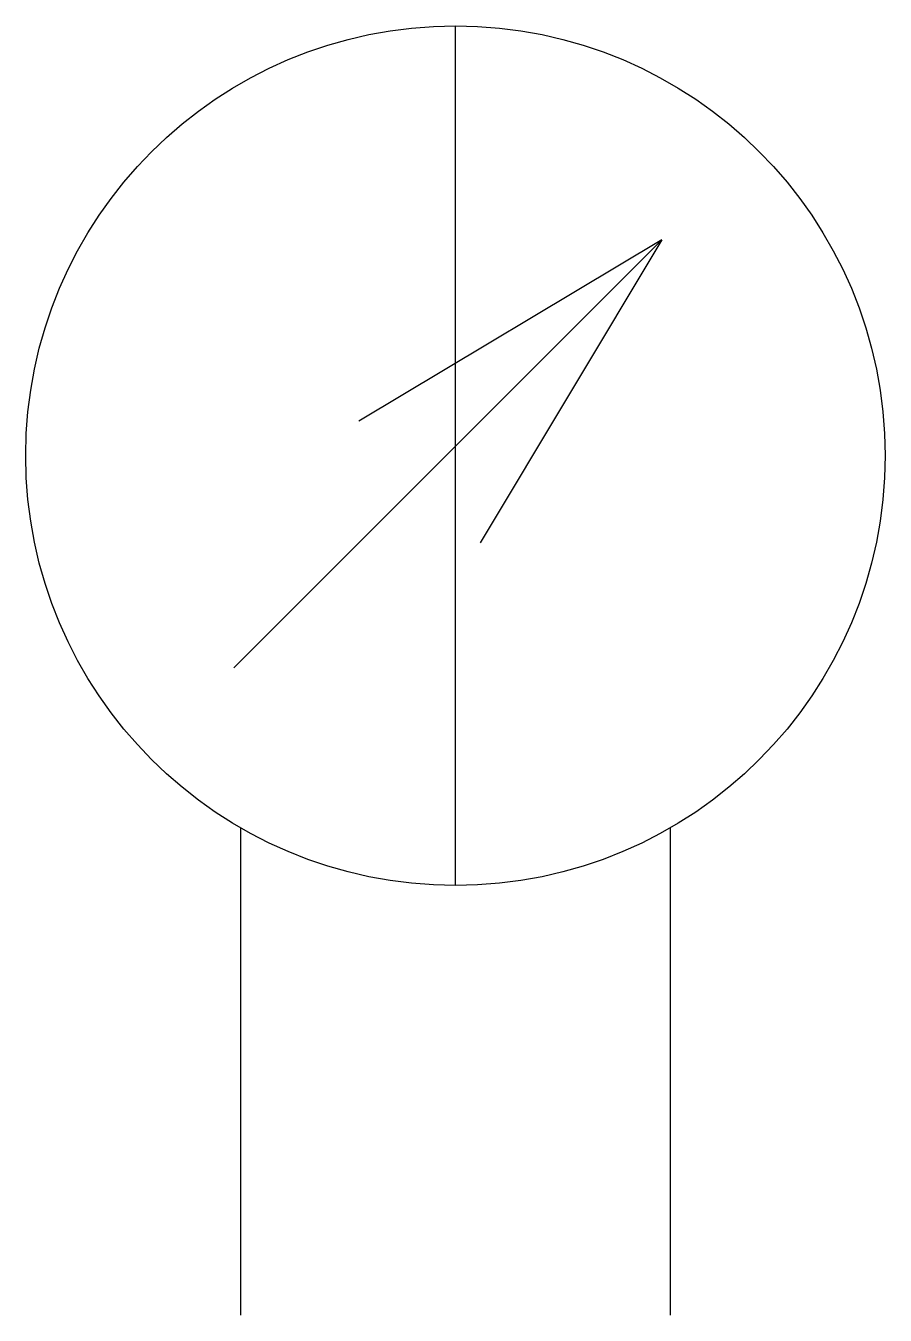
# Model space of a CAD drawing. Header units: millimetres. Extents: x 119.6 to 129.6, y -10.2 to 4.8.
import ezdxf

# ---------------------------------------------------------------- set-up
doc = ezdxf.new("R2010")
doc.units = ezdxf.units.MM
doc.linetypes.add('K5LT_BASIC', pattern=[0])

msp = doc.modelspace()

# ---------------------------------------------------------------- linework, layer by layer
at = {"color": 1, "linetype": 'K5LT_BASIC'}
for p, q in [((124.593, -5.199), (124.593, 4.801)), ((122.014, -2.669), (126.994, 2.311)), ((126.994, 2.311), (123.468, 0.2)), ((126.994, 2.311), (124.882, -1.215)), ((122.093, -4.529), (122.093, -10.199)), ((127.093, -4.529), (127.093, -10.199))]:
    msp.add_line(p, q, dxfattribs=at)
msp.add_circle((124.593, -0.199), 5, dxfattribs=at)

doc.saveas('drawing.dxf')
